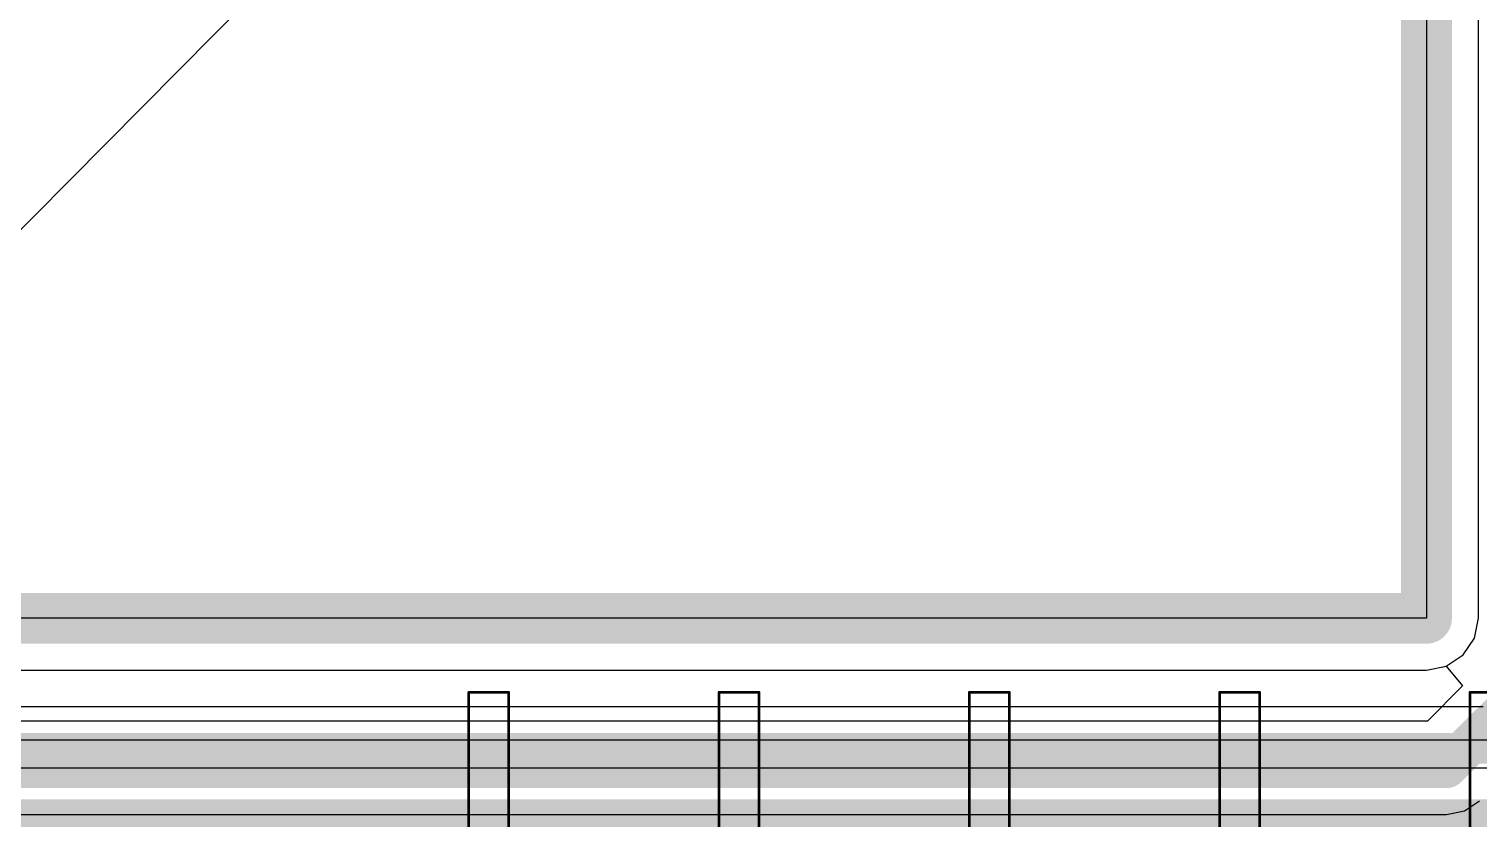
# Model space of a CAD drawing. Header units: inches. Extents: x -11 to 5433, y -4 to 5447.
# Drawn here: x 46.53 to 53.77, y 2.49 to 6.43 of the extents above; entities that cross this region are included whole.
import ezdxf

# ---------------------------------------------------------------- set-up
doc = ezdxf.new("R2010")
doc.units = ezdxf.units.IN
for name, color, linetype in [('Board_outline', 216, 'Continuous'), ('Bottom Layer', 5, 'Continuous'), ('Bottom Solder', 6, 'Continuous'), ('Ground', 16, 'Continuous'), ('Mechanical 4', 56, 'Continuous'), ('Multi-Layer', 9, 'Continuous'), ('Power', 76, 'Continuous'), ('Top Layer', 1, 'Continuous')]:
    doc.layers.add(name, color=color, linetype=linetype)

# ---------------------------------------------------------------- blocks, each defined once
blk = doc.blocks.new('VSON_10_EP_3_3__B_56')
at = {"layer": 'Bottom Solder'}
blk.add_line((0.4153, 1.7527), (5389.6635, 5446.725), dxfattribs=at)

msp = doc.modelspace()

# ---------------------------------------------------------------- linework, layer by layer
at = {"layer": 'Board_outline'}
for points in [[(53.5052, 3.49, 0.254, 0.254, 0), (53.5052, 20.49, 0.254, 0.254, 0)], [(36.5052, 3.49, 0.254, 0.254, 0), (53.5052, 3.49, 0.254, 0.254, 0)]]:
    msp.add_lwpolyline(points, format="xyseb", dxfattribs=at)
msp.add_lwpolyline([(53.4417, 3.49, 0.127, 0.127, 1), (53.5687, 3.49, 0.127, 0.127, 1)], format="xyseb", close=True, dxfattribs=at)
msp.add_lwpolyline([(53.4417, 3.49, 0.127, 0.127, 1), (53.5687, 3.49, 0.127, 0.127, 1)], format="xyseb", close=True, dxfattribs=at)
at = {"layer": 'Bottom Layer'}
for p, q in [((36.5052, 3.231), (53.5052, 3.231)), ((53.5052, 3.231), (53.6043, 3.2507)), ((53.6043, 3.2507), (53.6852, 3.152)), ((53.6852, 3.152), (53.5095, 2.9763)), ((53.5095, 2.9763), (35.9368, 2.9763)), ((53.6952, 2.5279), (53.7708, 2.5784)), ((36.0333, 2.5101), (53.606, 2.5101)), ((53.606, 2.5101), (53.6952, 2.5279))]:
    msp.add_line(p, q, dxfattribs=at)
for points in [[(53.606, 2.7432, 0.2032, 0.2032, 0), (53.9897, 3.1269, 0.2032, 0.2032, 0)], [(35.9368, 2.7432, 0.2032, 0.2032, 0), (53.606, 2.7432, 0.2032, 0.2032, 0)]]:
    msp.add_lwpolyline(points, format="xyseb", dxfattribs=at)
msp.add_lwpolyline([(53.5552, 2.7432, 0.1016, 0.1016, 1), (53.6568, 2.7432, 0.1016, 0.1016, 1)], format="xyseb", close=True, dxfattribs=at)
msp.add_lwpolyline([(53.5552, 2.7432, 0.1016, 0.1016, 1), (53.6568, 2.7432, 0.1016, 0.1016, 1)], format="xyseb", close=True, dxfattribs=at)
at = {"layer": 'Ground'}
for p, q in [((53.7642, 3.49), (53.7642, 20.49)), ((53.7445, 3.3908), (53.7642, 3.49)), ((53.6883, 3.3068), (53.7445, 3.3908)), ((53.6043, 3.2507), (53.6883, 3.3068)), ((36.5052, 3.231), (53.5052, 3.231)), ((53.5052, 3.231), (53.6043, 3.2507)), ((53.7878, 3.0471), (36.3653, 3.0471))]:
    msp.add_line(p, q, dxfattribs=at)
for points in [[(36.2795, 2.8399, 0.1524, 0.1524, 0), (53.8736, 2.8399, 0.1524, 0.1524, 0)], [(44.5474, 2.5097, 0.1524, 0.1524, 0), (54.0104, 2.5097, 0.1524, 0.1524, 0)]]:
    msp.add_lwpolyline(points, format="xyseb", dxfattribs=at)
at = {"layer": 'Mechanical 4'}
for points in [[(48.7222, 3.1201, 0.0127, 0.0127, 0), (48.9222, 3.1201, 0.0127, 0.0127, 0)], [(48.7222, 2.3201, 0.0127, 0.0127, 0), (48.7222, 3.1201, 0.0127, 0.0127, 0)], [(48.9222, 2.3201, 0.0127, 0.0127, 0), (48.9222, 3.1201, 0.0127, 0.0127, 0)], [(49.9722, 3.1201, 0.0127, 0.0127, 0), (50.1722, 3.1201, 0.0127, 0.0127, 0)], [(49.9722, 2.3201, 0.0127, 0.0127, 0), (49.9722, 3.1201, 0.0127, 0.0127, 0)], [(50.1722, 2.3201, 0.0127, 0.0127, 0), (50.1722, 3.1201, 0.0127, 0.0127, 0)], [(51.2222, 3.1201, 0.0127, 0.0127, 0), (51.4222, 3.1201, 0.0127, 0.0127, 0)], [(51.2222, 2.3201, 0.0127, 0.0127, 0), (51.2222, 3.1201, 0.0127, 0.0127, 0)], [(51.4222, 2.3201, 0.0127, 0.0127, 0), (51.4222, 3.1201, 0.0127, 0.0127, 0)], [(52.4722, 3.1201, 0.0127, 0.0127, 0), (52.6722, 3.1201, 0.0127, 0.0127, 0)], [(52.4722, 2.3201, 0.0127, 0.0127, 0), (52.4722, 3.1201, 0.0127, 0.0127, 0)], [(52.6722, 2.3201, 0.0127, 0.0127, 0), (52.6722, 3.1201, 0.0127, 0.0127, 0)], [(53.7222, 3.1201, 0.0127, 0.0127, 0), (53.9222, 3.1201, 0.0127, 0.0127, 0)], [(53.7222, 2.3201, 0.0127, 0.0127, 0), (53.7222, 3.1201, 0.0127, 0.0127, 0)]]:
    msp.add_lwpolyline(points, format="xyseb", dxfattribs=at)
for points in [[(48.7191, 3.1201, 0.00635, 0.00635, 1), (48.7254, 3.1201, 0.00635, 0.00635, 1)], [(48.7191, 3.1201, 0.00635, 0.00635, 1), (48.7254, 3.1201, 0.00635, 0.00635, 1)], [(48.9191, 3.1201, 0.00635, 0.00635, 1), (48.9254, 3.1201, 0.00635, 0.00635, 1)], [(48.9191, 3.1201, 0.00635, 0.00635, 1), (48.9254, 3.1201, 0.00635, 0.00635, 1)], [(49.9691, 3.1201, 0.00635, 0.00635, 1), (49.9754, 3.1201, 0.00635, 0.00635, 1)], [(49.9691, 3.1201, 0.00635, 0.00635, 1), (49.9754, 3.1201, 0.00635, 0.00635, 1)], [(50.1691, 3.1201, 0.00635, 0.00635, 1), (50.1754, 3.1201, 0.00635, 0.00635, 1)], [(50.1691, 3.1201, 0.00635, 0.00635, 1), (50.1754, 3.1201, 0.00635, 0.00635, 1)], [(51.2191, 3.1201, 0.00635, 0.00635, 1), (51.2254, 3.1201, 0.00635, 0.00635, 1)], [(51.2191, 3.1201, 0.00635, 0.00635, 1), (51.2254, 3.1201, 0.00635, 0.00635, 1)], [(51.4191, 3.1201, 0.00635, 0.00635, 1), (51.4254, 3.1201, 0.00635, 0.00635, 1)], [(51.4191, 3.1201, 0.00635, 0.00635, 1), (51.4254, 3.1201, 0.00635, 0.00635, 1)], [(52.4691, 3.1201, 0.00635, 0.00635, 1), (52.4754, 3.1201, 0.00635, 0.00635, 1)], [(52.4691, 3.1201, 0.00635, 0.00635, 1), (52.4754, 3.1201, 0.00635, 0.00635, 1)], [(52.6691, 3.1201, 0.00635, 0.00635, 1), (52.6754, 3.1201, 0.00635, 0.00635, 1)], [(52.6691, 3.1201, 0.00635, 0.00635, 1), (52.6754, 3.1201, 0.00635, 0.00635, 1)], [(53.7191, 3.1201, 0.00635, 0.00635, 1), (53.7254, 3.1201, 0.00635, 0.00635, 1)], [(53.7191, 3.1201, 0.00635, 0.00635, 1), (53.7254, 3.1201, 0.00635, 0.00635, 1)]]:
    msp.add_lwpolyline(points, format="xyseb", close=True, dxfattribs=at)
at = {"layer": 'Multi-Layer'}
for p, q in [((53.5052, 20.49), (53.5052, 3.49)), ((53.5052, 3.49), (36.5052, 3.49))]:
    msp.add_line(p, q, dxfattribs=at)
at = {"layer": 'Power'}
for p, q in [((53.7642, 3.49), (53.7642, 20.49)), ((53.7445, 3.3908), (53.7642, 3.49)), ((53.6883, 3.3068), (53.7445, 3.3908)), ((53.6043, 3.2507), (53.6883, 3.3068)), ((36.5052, 3.231), (53.5052, 3.231)), ((53.5052, 3.231), (53.6043, 3.2507)), ((58.8518, 2.8807), (34.1918, 2.8807)), ((22.35, 2.7432), (58.8518, 2.7432))]:
    msp.add_line(p, q, dxfattribs=at)
at = {"layer": 'Top Layer'}
for p, q in [((53.7642, 3.49), (53.7642, 20.49)), ((53.7445, 3.3908), (53.7642, 3.49)), ((53.6883, 3.3068), (53.7445, 3.3908)), ((53.6043, 3.2507), (53.6883, 3.3068)), ((36.5052, 3.231), (53.5052, 3.231)), ((53.5052, 3.231), (53.6043, 3.2507))]:
    msp.add_line(p, q, dxfattribs=at)

# ---------------------------------------------------------------- block references
msp.add_blockref('VSON_10_EP_3_3__B_56', (43.1887, 0.7681))

doc.saveas('drawing.dxf')
